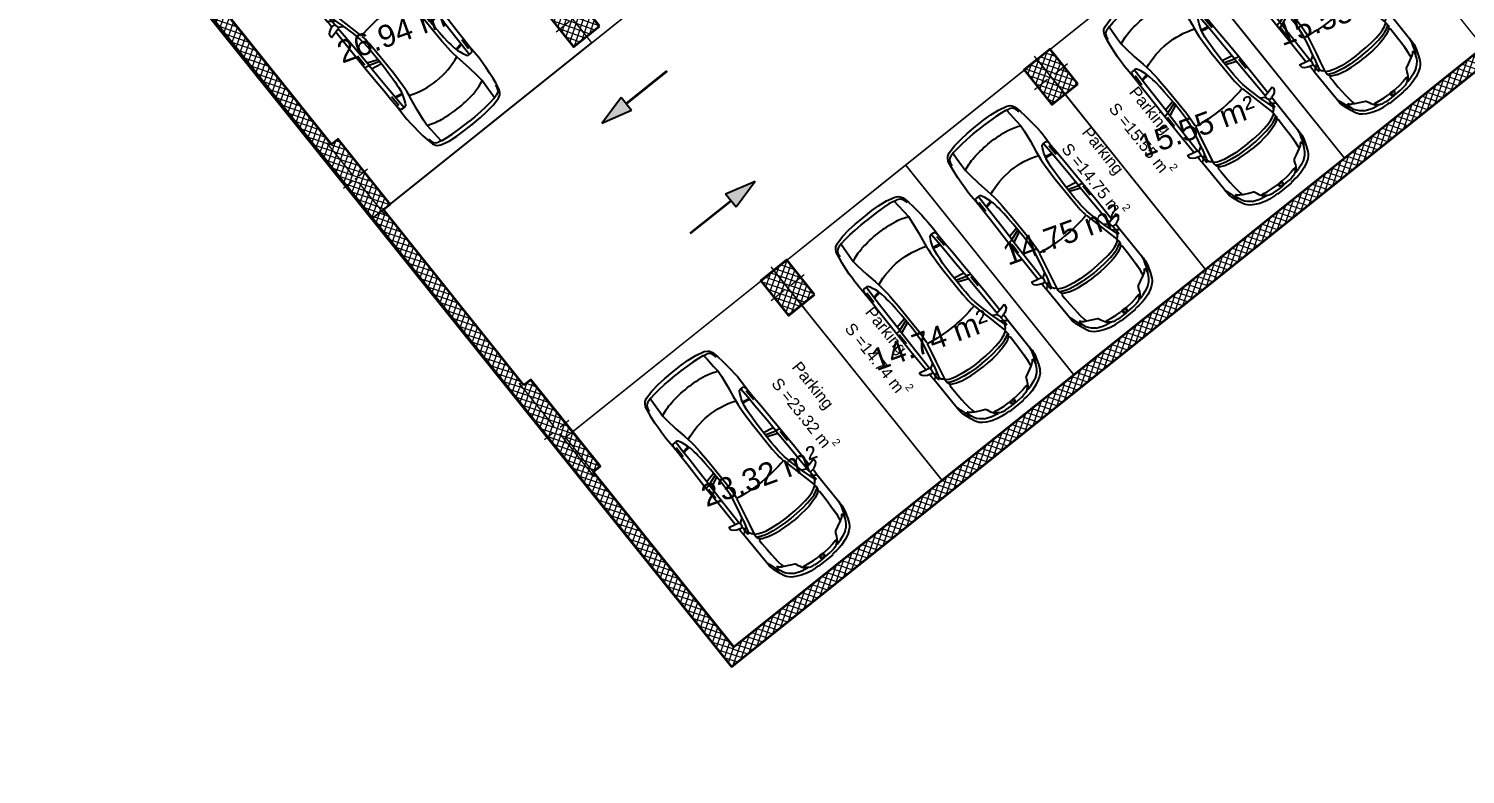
# Model space of a CAD drawing. Header units: metres. Extents: x 7511783 to 7512372, y 4692307 to 4692611.
# Drawn here: x 7511960.08 to 7511985.97, y 4692520.99 to 4692534.43 of the extents above; entities that cross this region are included whole.
import ezdxf

# ---------------------------------------------------------------- set-up
doc = ezdxf.new("R2010")
doc.units = ezdxf.units.M
doc.layers.get('0').update_dxf_attribs({"lineweight": 0})
for name, color, linetype, lineweight in [('A - Fill Zone_Pen_No__1', 7, 'Continuous', 0), ('A - Muret', 7, 'Continuous', 0), ('A - Muret_Pen_No__102', 254, 'Continuous', 0), ('A - Muret_Pen_No__7', 7, 'Continuous', 0), ('A - Shtyllat', 7, 'Continuous', 0), ('A - Shtyllat_Pen_No__1', 7, 'Continuous', 0), ('A - Shtyllat_Pen_No__7', 7, 'Continuous', 0), ('A -Polyline', 7, 'Continuous', 0), ('A -Polyline_Pen_No__1', 7, 'Continuous', 0), ('A -Polyline_Pen_No__48', 14, 'Continuous', 0), ('A -Polyline_Pen_No__8', 14, 'Continuous', 0), ('A1 - Bodrumi -1', 7, 'Continuous', 0), ('A1 - Bodrumi -1_Pen_No__42', 8, 'Continuous', 0), ('garazhat-netw', 1, 'Continuous', 0), ('Interior - Furniture _Pen_No__42', 8, 'Continuous', 0)]:
    doc.layers.add(name, color=color, linetype=linetype, lineweight=lineweight)
doc.styles.add('GENERATED_STYLE_1', font='arial.ttf')
doc.styles.get("Standard").update_dxf_attribs({"font": 'arial.ttf'})
pattern_1 = [(45, (0, 0), (-68.94291, 68.94291), []), (135, (0, 0), (68.94291, 68.94291), [])]

# ---------------------------------------------------------------- blocks, each defined once
blk = doc.blocks.new('Slab_4', base_point=(34583, -54097))
at = {"layer": 'A1 - Bodrumi -1_Pen_No__42', "color": 8, "linetype": 'Continuous', "lineweight": 25, "flags": 128}
blk.add_lwpolyline([(34583, -54097), (39036, -73827), (63169, -68415), (58723, -48603)], close=True, dxfattribs=at)
blk = doc.blocks.new('Wall_53', base_point=(63169, -68415))
at = {"layer": 'A - Muret_Pen_No__102', "linetype": 'Continuous', "lineweight": 13}
h = blk.add_hatch(dxfattribs=at)
h.set_pattern_fill('CONCRETE_BLOCK', color=254, style=0, pattern_type=2)
h.set_pattern_definition(pattern_1)
h.paths.add_polyline_path([(63114, -68171), (39226, -73528), (39036, -73827), (63169, -68415)])
at = {"layer": 'A - Muret_Pen_No__7', "color": 7, "linetype": 'Continuous', "lineweight": 35, "flags": 128}
for points in [[(63114, -68171), (39226, -73528)], [(63169, -68415), (63114, -68171)], [(39036, -73827), (63169, -68415)]]:
    blk.add_lwpolyline(points, dxfattribs=at)
blk = doc.blocks.new('Wall_54', base_point=(39036, -73827))
at = {"layer": 'A - Muret_Pen_No__102', "linetype": 'Continuous', "lineweight": 13}
h = blk.add_hatch(dxfattribs=at)
h.set_pattern_fill('CONCRETE_BLOCK', color=254, style=0, pattern_type=2)
h.set_pattern_definition(pattern_1)
h.paths.add_polyline_path([(35037, -55956), (34621, -54102), (39036, -73827), (39226, -73528), (38341, -69577), (38105, -69630), (37668, -67679), (37904, -67625), (37019, -63671), (36780, -63724), (36452, -62261), (36691, -62207), (35996, -59102), (35755, -59156), (35427, -57692), (35669, -57638), (35280, -55902)])
at = {"layer": 'A - Muret_Pen_No__7', "color": 7, "linetype": 'Continuous', "lineweight": 35, "flags": 128}
for points in [[(34621, -54102), (39036, -73827)], [(35669, -57638), (35280, -55902)], [(36691, -62207), (35996, -59102)], [(37904, -67625), (37019, -63671)], [(39226, -73528), (38341, -69577)]]:
    blk.add_lwpolyline(points, dxfattribs=at)
blk = doc.blocks.new('Column_143', base_point=(36811, -62949))
at = {"layer": 'A - Shtyllat', "linetype": 'Continuous', "lineweight": 0}
h = blk.add_hatch(dxfattribs=at)
h.set_pattern_fill('CONCRETE_BLOCK', color=18, style=0, pattern_type=2)
h.set_pattern_definition(pattern_1)
h.paths.add_polyline_path([(36691, -62207), (36452, -62261), (36780, -63724), (37019, -63671)])
h = blk.add_hatch(dxfattribs=at)
h.set_pattern_fill('CONCRETE_BLOCK', color=18, style=0, pattern_type=2)
h.set_pattern_definition(pattern_1)
h.paths.add_polyline_path([(36691, -62207), (37019, -63671), (37171, -63637), (36842, -62173)])
at = {"layer": 'A - Shtyllat_Pen_No__1', "color": 7, "linetype": 'Continuous', "lineweight": 13}
for p, q in [((36794, -62871), (36629, -62139)), ((36889, -62931), (37084, -62888)), ((36733, -62966), (36538, -63010)), ((36829, -63027), (36993, -63759))]:
    blk.add_line(p, q, dxfattribs=at)
blk.add_point((36811, -62949), dxfattribs=at)
at = {"layer": 'A - Shtyllat_Pen_No__7', "color": 7, "linetype": 'Continuous', "lineweight": 35, "flags": 128}
blk.add_lwpolyline([(37019, -63671), (37171, -63637), (36842, -62173), (36691, -62207)], dxfattribs=at)
blk = doc.blocks.new('Column_145', base_point=(38082, -68611))
at = {"layer": 'A - Shtyllat', "linetype": 'Continuous', "lineweight": 0}
h = blk.add_hatch(dxfattribs=at)
h.set_pattern_fill('CONCRETE_BLOCK', color=18, style=0, pattern_type=2)
h.set_pattern_definition(pattern_1)
h.paths.add_polyline_path([(37904, -67625), (37668, -67679), (38105, -69630), (38341, -69577)])
h = blk.add_hatch(dxfattribs=at)
h.set_pattern_fill('CONCRETE_BLOCK', color=18, style=0, pattern_type=2)
h.set_pattern_definition(pattern_1)
h.paths.add_polyline_path([(37904, -67625), (38341, -69577), (38496, -69543), (38058, -67591)])
at = {"layer": 'A - Shtyllat_Pen_No__1', "color": 7, "linetype": 'Continuous', "lineweight": 13}
for p, q in [((38064, -68533), (37845, -67557)), ((38160, -68593), (38355, -68549)), ((38004, -68628), (37808, -68672)), ((38099, -68689), (38318, -69664))]:
    blk.add_line(p, q, dxfattribs=at)
blk.add_point((38082, -68611), dxfattribs=at)
at = {"layer": 'A - Shtyllat_Pen_No__7', "color": 7, "linetype": 'Continuous', "lineweight": 35, "flags": 128}
blk.add_lwpolyline([(38341, -69577), (38496, -69543), (38058, -67591), (37904, -67625)], dxfattribs=at)
blk = doc.blocks.new('Column_150', base_point=(41588, -62082))
at = {"layer": 'A - Shtyllat', "linetype": 'Continuous', "lineweight": 0}
h = blk.add_hatch(dxfattribs=at)
h.set_pattern_fill('CONCRETE_BLOCK', color=18, style=0, pattern_type=2)
h.set_pattern_definition(pattern_1)
h.paths.add_polyline_path([(41968, -62407), (41793, -61626), (41208, -61757), (41383, -62538)])
at = {"layer": 'A - Shtyllat_Pen_No__1', "color": 7, "linetype": 'Continuous', "lineweight": 13}
for p, q in [((41570, -62004), (41483, -61614)), ((41510, -62099), (41217, -62165)), ((41666, -62064), (41959, -61999)), ((41606, -62160), (41693, -62550))]:
    blk.add_line(p, q, dxfattribs=at)
blk.add_point((41588, -62082), dxfattribs=at)
at = {"layer": 'A - Shtyllat_Pen_No__7', "color": 7, "linetype": 'Continuous', "lineweight": 35, "flags": 128}
blk.add_lwpolyline([(41968, -62407), (41793, -61626), (41208, -61757), (41383, -62538)], close=True, dxfattribs=at)
blk = doc.blocks.new('Column_152', base_point=(48880, -66802))
at = {"layer": 'A - Shtyllat', "linetype": 'Continuous', "lineweight": 0}
h = blk.add_hatch(dxfattribs=at)
h.set_pattern_fill('CONCRETE_BLOCK', color=18, style=0, pattern_type=2)
h.set_pattern_definition(pattern_1)
h.paths.add_polyline_path([(49260, -67127), (49085, -66346), (48499, -66478), (48674, -67258)])
at = {"layer": 'A - Shtyllat_Pen_No__1', "color": 7, "linetype": 'Continuous', "lineweight": 13}
for p, q in [((48862, -66724), (48774, -66334)), ((48958, -66785), (49250, -66719)), ((48801, -66820), (48509, -66886)), ((48897, -66880), (48985, -67271))]:
    blk.add_line(p, q, dxfattribs=at)
blk.add_point((48880, -66802), dxfattribs=at)
at = {"layer": 'A - Shtyllat_Pen_No__7', "color": 7, "linetype": 'Continuous', "lineweight": 35, "flags": 128}
blk.add_lwpolyline([(49260, -67127), (49085, -66346), (48499, -66478), (48674, -67258)], close=True, dxfattribs=at)
blk = doc.blocks.new('Column_153', base_point=(42946, -68134))
at = {"layer": 'A - Shtyllat', "linetype": 'Continuous', "lineweight": 0}
h = blk.add_hatch(dxfattribs=at)
h.set_pattern_fill('CONCRETE_BLOCK', color=18, style=0, pattern_type=2)
h.set_pattern_definition(pattern_1)
h.paths.add_polyline_path([(43326, -68458), (43151, -67678), (42566, -67809), (42741, -68590)])
at = {"layer": 'A - Shtyllat_Pen_No__1', "color": 7, "linetype": 'Continuous', "lineweight": 13}
for p, q in [((42929, -68056), (42841, -67665)), ((43024, -68116), (43317, -68051)), ((42868, -68151), (42575, -68217)), ((42964, -68212), (43051, -68602))]:
    blk.add_line(p, q, dxfattribs=at)
blk.add_point((42946, -68134), dxfattribs=at)
at = {"layer": 'A - Shtyllat_Pen_No__7', "color": 7, "linetype": 'Continuous', "lineweight": 35, "flags": 128}
blk.add_lwpolyline([(43326, -68458), (43151, -67678), (42566, -67809), (42741, -68590)], close=True, dxfattribs=at)
blk = doc.blocks.new('Car 05 22')
at = {"layer": 'Interior - Furniture _Pen_No__42', "color": 8, "linetype": 'Continuous', "lineweight": 25}
for p, q in [((-585, 801), (-706, 776)), ((-595, 778), (-627, 772)), ((-483, 817), (-585, 801)), ((-372, 830), (-483, 817)), ((-252, 841), (-372, 830)), ((-168, 845), (-252, 841)), ((-78, 851), (-168, 845)), ((-24, 852), (-78, 851)), ((40, 852), (-24, 852)), ((231, 846), (40, 852)), ((125, 791), (129, 820)), ((126, 744), (125, 791)), ((129, 820), (139, 832)), ((139, 832), (165, 840)), ((165, 840), (195, 844)), ((195, 844), (231, 846)), ((211, 809), (418, 816)), ((400, 848), (231, 846)), ((591, 852), (400, 848)), ((857, 856), (591, 852)), ((1130, 859), (857, 856)), ((1115, 809), (1109, 774)), ((1109, 774), (1538, 780)), ((1120, 833), (1115, 809)), ((1121, 838), (1120, 836)), ((1120, 836), (1120, 833)), ((1130, 859), (1121, 838)), ((1536, 860), (1130, 859)), ((1163, 830), (1220, 829)), ((1220, 829), (1370, 831)), ((1958, 858), (1536, 860)), ((1538, 780), (1975, 786)), ((1961, 983), (1929, 983)), ((1929, 983), (1958, 858)), ((1939, 686), (1996, 777)), ((1958, 858), (1977, 777)), ((1997, 975), (1961, 983)), ((1977, 777), (2020, 777)), ((2027, 945), (1997, 975)), ((2020, 777), (2044, 783)), ((2055, 898), (2027, 945)), ((2044, 783), (2063, 792)), ((2068, 858), (2055, 898)), ((2063, 792), (2070, 800)), ((2069, 788), (2065, 794)), ((2120, 857), (2068, 858)), ((2075, 836), (2068, 858)), ((2069, 788), (2148, 790)), ((2070, 800), (2075, 809)), ((2075, 809), (2075, 836)), ((2107, 732), (2148, 790)), ((2193, 856), (2120, 857)), ((2148, 790), (2167, 814)), ((2148, 790), (2206, 792)), ((2167, 814), (2182, 834)), ((2182, 834), (2193, 856)), ((2808, 853), (2193, 856)), ((2206, 792), (2227, 791)), ((2227, 791), (2233, 790)), ((2233, 790), (2238, 787)), ((2238, 777), (2234, 774)), ((2241, 784), (2238, 787)), ((2238, 777), (2241, 781)), ((2241, 781), (2241, 784)), ((2856, 853), (2808, 853)), ((2808, 853), (2877, 843)), ((2891, 853), (2856, 853)), ((2877, 843), (2954, 814)), ((2923, 852), (2891, 853)), ((2904, 833), (2905, 833)), ((2945, 849), (2923, 852)), ((2990, 840), (2945, 849)), ((2954, 814), (3076, 775)), ((3014, 833), (2990, 840)), ((3154, 783), (3014, 833)), ((3236, 748), (3154, 783)), ((-815, 668), (-855, 511)), ((-785, 722), (-815, 668)), ((-758, 747), (-785, 722)), ((-768, 602), (-783, 510)), ((-768, 602), (-751, 670)), ((-764, 617), (-666, 624)), ((-706, 776), (-758, 747)), ((-729, 716), (-751, 670)), ((-701, 743), (-729, 716)), ((-665, 761), (-701, 743)), ((-666, 624), (-501, 634)), ((-627, 772), (-665, 761)), ((-501, 634), (-383, 642)), ((-383, 642), (-274, 631)), ((-274, 631), (-56, 601)), ((-56, 601), (146, 567)), ((327, 762), (125, 756)), ((132, 723), (126, 744)), ((147, 711), (132, 723)), ((146, 567), (233, 552)), ((171, 697), (147, 711)), ((213, 677), (171, 697)), ((266, 655), (213, 677)), ((233, 552), (315, 541)), ((319, 636), (266, 655)), ((315, 541), (384, 535)), ((393, 618), (319, 636)), ((522, 765), (327, 762)), ((339, 683), (330, 634)), ((355, 762), (339, 683)), ((357, 683), (347, 629)), ((373, 763), (357, 683)), ((384, 535), (454, 530)), ((475, 607), (393, 618)), ((454, 530), (526, 526)), ((521, 602), (475, 607)), ((570, 597), (521, 602)), ((814, 769), (522, 765)), ((526, 526), (628, 522)), ((653, 591), (570, 597)), ((628, 522), (757, 518)), ((773, 585), (653, 591)), ((757, 518), (1323, 518)), ((907, 580), (773, 585)), ((1109, 774), (814, 769)), ((1042, 578), (907, 580)), ((1036, 773), (997, 579)), ((1042, 578), (1108, 774)), ((1228, 578), (1042, 578)), ((1173, 775), (1090, 578)), ((1316, 580), (1228, 578)), ((1403, 584), (1316, 580)), ((1323, 518), (1420, 522)), ((1484, 590), (1403, 584)), ((1420, 522), (1467, 524)), ((1467, 524), (1511, 528)), ((1562, 601), (1484, 590)), ((1511, 528), (1554, 533)), ((1554, 533), (1597, 541)), ((1730, 634), (1562, 601)), ((1597, 541), (1597, 541)), ((1611, 544), (1780, 582)), ((2000, 702), (1730, 634)), ((1780, 582), (1953, 621)), ((1953, 621), (2122, 660)), ((2000, 702), (2214, 763)), ((2122, 660), (2294, 698)), ((2227, 770), (2214, 763)), ((2214, 763), (2238, 752)), ((2234, 774), (2227, 770)), ((2238, 752), (2259, 740)), ((2259, 740), (2269, 731)), ((2269, 731), (2279, 722)), ((2279, 722), (2294, 698)), ((2294, 698), (2317, 701)), ((2294, 698), (2294, 698)), ((2317, 701), (2346, 703)), ((2355, 640), (2317, 701)), ((2346, 703), (2379, 702)), ((2380, 575), (2355, 640)), ((2410, 649), (2379, 702)), ((2379, 702), (2411, 694)), ((2397, 514), (2380, 575)), ((2436, 583), (2410, 649)), ((2411, 694), (2411, 694)), ((2429, 682), (2411, 694)), ((2429, 682), (2457, 700)), ((2429, 682), (2429, 682)), ((2429, 682), (2457, 640)), ((2454, 522), (2436, 583)), ((2478, 401), (2454, 522)), ((2457, 700), (2535, 698)), ((2457, 640), (2487, 574)), ((2487, 574), (2492, 562)), ((2492, 562), (2518, 477)), ((2535, 698), (2535, 698)), ((2535, 698), (2673, 696)), ((2673, 696), (2787, 691)), ((2787, 691), (2868, 687)), ((2868, 687), (2960, 679)), ((2960, 679), (2868, 687)), ((2960, 679), (3047, 666)), ((3022, 758), (3024, 762)), ((3024, 754), (3022, 758)), ((3024, 762), (3035, 765)), ((3038, 743), (3024, 754)), ((3035, 765), (3047, 764)), ((3051, 731), (3038, 743)), ((3047, 764), (3061, 763)), ((3047, 666), (3100, 657)), ((3065, 715), (3051, 731)), ((3061, 763), (3090, 757)), ((3077, 698), (3065, 715)), ((3100, 763), (3076, 775)), ((3100, 657), (3077, 698)), ((3090, 757), (3108, 751)), ((3114, 753), (3100, 763)), ((3153, 554), (3100, 657)), ((3108, 751), (3123, 746)), ((3123, 746), (3114, 753)), ((3170, 727), (3123, 746)), ((3190, 476), (3153, 554)), ((3212, 701), (3170, 727)), ((3254, 663), (3212, 701)), ((3269, 728), (3236, 748)), ((3302, 603), (3254, 663)), ((3299, 706), (3269, 728)), ((3337, 663), (3299, 706)), ((3302, 603), (3346, 501)), ((3374, 604), (3337, 663)), ((3418, 513), (3374, 604)), ((-875, 345), (-883, 195)), ((-855, 511), (-875, 345)), ((-795, 391), (-802, 259)), ((-783, 510), (-795, 391)), ((2419, 396), (2397, 514)), ((2434, 266), (2419, 396)), ((2442, 132), (2434, 266)), ((2494, 269), (2478, 401)), ((2503, 133), (2494, 269)), ((2518, 477), (2538, 384)), ((2538, 384), (2551, 286)), ((2551, 286), (2560, 194)), ((3199, 467), (3190, 476)), ((3221, 454), (3199, 467)), ((3256, 439), (3221, 454)), ((3288, 425), (3256, 439)), ((3319, 408), (3288, 425)), ((3353, 384), (3319, 408)), ((3325, 377), (3321, 370)), ((3321, 370), (3321, 362)), ((3321, 362), (3338, 277)), ((3328, 380), (3325, 377)), ((3338, 379), (3328, 380)), ((3364, 358), (3338, 379)), ((3338, 277), (3352, 173)), ((3346, 501), (3374, 420)), ((3377, 360), (3353, 384)), ((3397, 316), (3364, 358)), ((3391, 344), (3374, 420)), ((3391, 344), (3377, 360)), ((3408, 289), (3397, 316)), ((3408, 289), (3414, 267)), ((3414, 267), (3418, 243)), ((3457, 393), (3418, 513)), ((3468, 331), (3457, 393)), ((3474, 264), (3468, 331)), ((3478, 200), (3474, 264)), ((-883, 195), (-885, 0)), ((-885, 0), (-883, -195)), ((-807, 125), (-808, 0)), ((-807, -125), (-808, 0)), ((-802, 259), (-807, 125)), ((2444, 0), (2442, 132)), ((2444, 0), (2442, -132)), ((2506, 0), (2503, 133)), ((2560, 194), (2564, 101)), ((2564, 101), (2566, 0)), ((2564, -101), (2566, 0)), ((3352, 173), (3358, 76)), ((3354, 28), (3358, 76)), ((3354, 28), (3354, -1)), ((3354, -28), (3354, 1)), ((3371, 12), (3370, -1)), ((3371, -12), (3370, 1)), ((3372, 24), (3371, 12)), ((3376, 39), (3372, 24)), ((3382, 47), (3376, 39)), ((3386, 48), (3382, 47)), ((3386, 48), (3394, 48)), ((3399, 47), (3394, 48)), ((3404, 39), (3399, 47)), ((3404, 39), (3408, 24)), ((3408, 24), (3410, 8)), ((3410, 8), (3410, 0)), ((3418, 243), (3424, 201)), ((3424, 201), (3428, 152)), ((3432, 40), (3428, 152)), ((3432, 57), (3432, 57)), ((3432, 0), (3432, 40)), ((3432, 0), (3432, -40)), ((3479, 165), (3478, 200)), ((3490, 165), (3479, 165)), ((3490, -165), (3490, 165)), ((-883, -195), (-875, -345)), ((-802, -259), (-807, -125)), ((-795, -391), (-802, -259)), ((2442, -132), (2434, -266)), ((2503, -133), (2494, -269)), ((2506, 0), (2503, -133)), ((2551, -286), (2560, -194)), ((2560, -194), (2564, -101)), ((3338, -277), (3352, -173)), ((3352, -173), (3358, -76)), ((3354, -28), (3358, -76)), ((3372, -24), (3371, -12)), ((3376, -39), (3372, -24)), ((3382, -47), (3376, -39)), ((3386, -48), (3382, -47)), ((3386, -48), (3394, -48)), ((3399, -47), (3394, -48)), ((3404, -39), (3399, -47)), ((3404, -39), (3408, -24)), ((3408, -24), (3410, -8)), ((3410, -8), (3410, 0)), ((3414, -267), (3418, -243)), ((3418, -243), (3424, -201)), ((3424, -201), (3428, -152)), ((3432, -40), (3428, -152)), ((3432, -57), (3432, -57)), ((3474, -264), (3478, -200)), ((3478, -200), (3479, -165)), ((3479, -165), (3490, -165)), ((-875, -345), (-855, -511)), ((-855, -511), (-815, -668)), ((-783, -510), (-795, -391)), ((-768, -602), (-783, -510)), ((2397, -514), (2380, -575)), ((2419, -396), (2397, -514)), ((2434, -266), (2419, -396)), ((2478, -401), (2454, -522)), ((2494, -269), (2478, -401)), ((2492, -562), (2518, -477)), ((2518, -477), (2538, -384)), ((2538, -384), (2551, -286)), ((3190, -476), (3153, -554)), ((3199, -467), (3190, -476)), ((3221, -454), (3199, -467)), ((3256, -439), (3221, -454)), ((3288, -425), (3256, -439)), ((3319, -408), (3288, -425)), ((3302, -603), (3346, -501)), ((3353, -384), (3319, -408)), ((3321, -362), (3338, -277)), ((3321, -370), (3321, -362)), ((3325, -377), (3321, -370)), ((3328, -380), (3325, -377)), ((3338, -379), (3328, -380)), ((3364, -358), (3338, -379)), ((3346, -501), (3374, -420)), ((3377, -360), (3353, -384)), ((3397, -316), (3364, -358)), ((3391, -344), (3374, -420)), ((3374, -604), (3418, -513)), ((3391, -344), (3377, -360)), ((3408, -289), (3397, -316)), ((3408, -289), (3414, -267)), ((3418, -513), (3457, -393)), ((3457, -393), (3468, -331)), ((3468, -331), (3474, -264)), ((-815, -668), (-785, -722)), ((-785, -722), (-758, -747)), ((-768, -602), (-751, -670)), ((-764, -617), (-666, -624)), ((-758, -747), (-706, -776)), ((-729, -716), (-751, -670)), ((-701, -743), (-729, -716)), ((-706, -776), (-585, -801)), ((-665, -761), (-701, -743)), ((-666, -624), (-501, -634)), ((-627, -772), (-665, -761)), ((-595, -778), (-627, -772)), ((-501, -634), (-383, -642)), ((-383, -642), (-274, -631)), ((-274, -631), (-56, -601)), ((-56, -601), (146, -567)), ((126, -744), (125, -791)), ((327, -762), (125, -756)), ((132, -723), (126, -744)), ((147, -711), (132, -723)), ((146, -567), (233, -552)), ((171, -697), (147, -711)), ((213, -677), (171, -697)), ((266, -655), (213, -677)), ((233, -552), (315, -541)), ((319, -636), (266, -655)), ((315, -541), (384, -535)), ((393, -618), (319, -636)), ((522, -765), (327, -762)), ((339, -683), (330, -634)), ((355, -762), (339, -683)), ((357, -683), (347, -629)), ((373, -763), (357, -683)), ((384, -535), (454, -530)), ((475, -607), (393, -618)), ((454, -530), (526, -526)), ((521, -602), (475, -607)), ((570, -597), (521, -602)), ((814, -769), (522, -765)), ((526, -526), (628, -522)), ((653, -591), (570, -597)), ((628, -522), (757, -518)), ((773, -585), (653, -591)), ((757, -518), (1323, -518)), ((907, -580), (773, -585)), ((1109, -774), (814, -769)), ((1042, -578), (907, -580)), ((1036, -773), (997, -579)), ((1042, -578), (1108, -774)), ((1228, -578), (1042, -578)), ((1173, -775), (1090, -578)), ((1109, -774), (1538, -780)), ((1115, -809), (1109, -774)), ((1316, -580), (1228, -578)), ((1403, -584), (1316, -580)), ((1323, -518), (1420, -522)), ((1484, -590), (1403, -584)), ((1420, -522), (1467, -524)), ((1467, -524), (1511, -528)), ((1562, -601), (1484, -590)), ((1511, -528), (1554, -533)), ((1554, -533), (1597, -541)), ((1730, -634), (1562, -601)), ((1597, -541), (1597, -541)), ((1611, -544), (1780, -582)), ((2000, -702), (1730, -634)), ((1780, -582), (1953, -621)), ((1939, -686), (1996, -777)), ((1953, -621), (2122, -660)), ((2000, -702), (2214, -763)), ((2107, -732), (2148, -790)), ((2122, -660), (2294, -698)), ((2214, -763), (2238, -752)), ((2227, -770), (2214, -763)), ((2234, -774), (2227, -770)), ((2238, -777), (2234, -774)), ((2238, -752), (2259, -740)), ((2259, -740), (2269, -731)), ((2269, -731), (2279, -722)), ((2279, -722), (2294, -698)), ((2294, -698), (2317, -701)), ((2294, -698), (2294, -698)), ((2355, -640), (2317, -701)), ((2317, -701), (2346, -703)), ((2346, -703), (2379, -702)), ((2380, -575), (2355, -640)), ((2410, -649), (2379, -702)), ((2379, -702), (2411, -694)), ((2436, -583), (2410, -649)), ((2429, -682), (2411, -694)), ((2411, -694), (2411, -694)), ((2429, -682), (2457, -640)), ((2429, -682), (2429, -682)), ((2429, -682), (2457, -700)), ((2454, -522), (2436, -583)), ((2457, -640), (2487, -574)), ((2457, -700), (2535, -698)), ((2487, -574), (2492, -562)), ((2535, -698), (2673, -696)), ((2535, -698), (2535, -698)), ((2673, -696), (2787, -691)), ((2787, -691), (2868, -687)), ((2868, -687), (2960, -679)), ((2960, -679), (2868, -687)), ((2954, -814), (3076, -775)), ((2960, -679), (3047, -666)), ((3024, -754), (3022, -758)), ((3022, -758), (3024, -762)), ((3038, -743), (3024, -754)), ((3024, -762), (3035, -765)), ((3035, -765), (3047, -764)), ((3051, -731), (3038, -743)), ((3047, -666), (3100, -657)), ((3047, -764), (3061, -763)), ((3065, -715), (3051, -731)), ((3061, -763), (3090, -757)), ((3077, -698), (3065, -715)), ((3100, -763), (3076, -775)), ((3100, -657), (3077, -698)), ((3090, -757), (3108, -751)), ((3153, -554), (3100, -657)), ((3114, -753), (3100, -763)), ((3108, -751), (3123, -746)), ((3123, -746), (3114, -753)), ((3170, -727), (3123, -746)), ((3154, -783), (3236, -748)), ((3212, -701), (3170, -727)), ((3254, -663), (3212, -701)), ((3236, -748), (3269, -728)), ((3302, -603), (3254, -663)), ((3269, -728), (3299, -706)), ((3299, -706), (3337, -663)), ((3337, -663), (3374, -604)), ((-585, -801), (-483, -817)), ((-483, -817), (-372, -830)), ((-372, -830), (-252, -841)), ((-252, -841), (-168, -845)), ((-168, -845), (-78, -851)), ((-78, -851), (-24, -852)), ((-24, -852), (40, -852)), ((40, -852), (231, -846)), ((125, -791), (129, -820)), ((129, -820), (139, -832)), ((139, -832), (165, -840)), ((165, -840), (195, -844)), ((195, -844), (231, -846)), ((211, -809), (418, -816)), ((231, -846), (400, -848)), ((400, -848), (591, -852)), ((591, -852), (857, -856)), ((857, -856), (1130, -859)), ((1120, -833), (1115, -809)), ((1120, -836), (1120, -833)), ((1121, -838), (1120, -836)), ((1130, -859), (1121, -838)), ((1130, -859), (1536, -860)), ((1163, -830), (1220, -829)), ((1220, -829), (1370, -831)), ((1536, -860), (1958, -858)), ((1538, -780), (1975, -786)), ((1958, -858), (1929, -983)), ((1929, -983), (1961, -983)), ((1958, -858), (1977, -777)), ((1961, -983), (1997, -975)), ((1977, -777), (2020, -777)), ((1997, -975), (2027, -945)), ((2020, -777), (2044, -783)), ((2027, -945), (2055, -898)), ((2044, -783), (2063, -792)), ((2055, -898), (2068, -858)), ((2063, -792), (2070, -800)), ((2069, -788), (2065, -794)), ((2075, -836), (2068, -858)), ((2068, -858), (2120, -857)), ((2069, -788), (2148, -790)), ((2070, -800), (2075, -809)), ((2075, -809), (2075, -836)), ((2120, -857), (2193, -856)), ((2148, -790), (2167, -814)), ((2148, -790), (2206, -792)), ((2167, -814), (2182, -834)), ((2182, -834), (2193, -856)), ((2193, -856), (2808, -853)), ((2206, -792), (2227, -791)), ((2227, -791), (2233, -790)), ((2233, -790), (2238, -787)), ((2238, -777), (2241, -781)), ((2241, -784), (2238, -787)), ((2241, -781), (2241, -784)), ((2808, -853), (2877, -843)), ((2808, -853), (2856, -853)), ((2856, -853), (2891, -853)), ((2877, -843), (2954, -814)), ((2891, -853), (2923, -852)), ((2923, -852), (2945, -849)), ((2945, -849), (2990, -840)), ((2990, -840), (3014, -833)), ((3014, -833), (3154, -783))]:
    blk.add_line(p, q, dxfattribs=at)
for centre, radius, start, end in [((493, 218), 973, 154.1545, 170.9117), ((1650, 0), 1520, 158.6992, 201.3008), ((-1245, 0), 2907, 349.2142, 10.7858), ((1856, -2), 2354, 170.8804, 189.9223), ((493, -218), 973, 191.2305, 205.8455)]:
    blk.add_arc(centre, radius, start, end, dxfattribs=at)
blk = doc.blocks.new('Polyline_43', base_point=(41797, -66481))
at = {"layer": 'A -Polyline_Pen_No__48', "linetype": 'Continuous', "lineweight": 25}
blk.add_hatch(color=14, dxfattribs=at).paths.add_polyline_path([(43260, -66153), (42681, -66129), (42747, -66421)])
at = {"layer": 'A -Polyline_Pen_No__48', "color": 14, "linetype": 'Continuous', "lineweight": 25}
for p, q in [((43260, -66153), (42681, -66129)), ((42747, -66421), (42681, -66129)), ((43260, -66153), (42747, -66421))]:
    blk.add_line(p, q, dxfattribs=at)
at = {"layer": 'A -Polyline_Pen_No__8', "color": 14, "linetype": 'Continuous', "lineweight": 35, "flags": 128}
blk.add_lwpolyline([(41797, -66481), (42714, -66275)], dxfattribs=at)
blk = doc.blocks.new('Polyline_44', base_point=(42704, -63673))
at = {"layer": 'A -Polyline_Pen_No__48', "linetype": 'Continuous', "lineweight": 25}
blk.add_hatch(color=14, dxfattribs=at).paths.add_polyline_path([(41240, -64001), (41819, -64025), (41754, -63732)])
at = {"layer": 'A -Polyline_Pen_No__48', "color": 14, "linetype": 'Continuous', "lineweight": 25}
for p, q in [((41240, -64001), (41754, -63732)), ((41754, -63732), (41819, -64025)), ((41240, -64001), (41819, -64025))]:
    blk.add_line(p, q, dxfattribs=at)
at = {"layer": 'A -Polyline_Pen_No__8', "color": 14, "linetype": 'Continuous', "lineweight": 35, "flags": 128}
blk.add_lwpolyline([(42704, -63673), (41786, -63879)], dxfattribs=at)

msp = doc.modelspace()

# ---------------------------------------------------------------- linework, layer by layer
for points in [[(7511969.259, 4692540.233), (7511966.889, 4692538.336), (7511970.223, 4692534.174), (7511970.223, 4692534.174), (7511970.223, 4692534.174), (7511972.592, 4692536.072), (7511969.259, 4692540.233)], [(7511966.956, 4692538.252), (7511970.223, 4692534.174), (7511966.275, 4692531.015), (7511962.945, 4692535.177), (7511966.891, 4692538.334), (7511966.956, 4692538.252)], [(7511980.755, 4692535.88), (7511983.256, 4692537.884), (7511986.289, 4692534.097), (7511983.787, 4692532.094), (7511980.755, 4692535.88)], [(7511978.252, 4692533.876), (7511980.755, 4692535.88), (7511983.787, 4692532.094), (7511981.284, 4692530.09), (7511978.252, 4692533.876)], [(7511975.879, 4692531.975), (7511978.252, 4692533.876), (7511981.284, 4692530.09), (7511978.91, 4692528.189), (7511975.879, 4692531.975)], [(7511973.506, 4692530.074), (7511975.879, 4692531.975), (7511978.91, 4692528.189), (7511976.537, 4692526.289), (7511973.506, 4692530.074)], [(7511973.506, 4692530.074), (7511976.537, 4692526.289), (7511972.782, 4692523.282), (7511969.753, 4692527.069), (7511973.506, 4692530.074)]]:
    msp.add_lwpolyline(points, close=True)
at = {"layer": 'A -Polyline_Pen_No__1', "color": 7, "linetype": 'Continuous', "lineweight": 13}
for points in [[(7511969.876, 4692527.167), (7511999.679, 4692551.037, 0.414214), (7511999.71, 4692551.318), (7511980.078, 4692575.829)], [(7511966.281, 4692531.016), (7511991.877, 4692551.518, 0.411937), (7511991.925, 4692551.938), (7511984.353, 4692561.544, 0.416494), (7511983.871, 4692561.666), (7511980.087, 4692558.634)]]:
    msp.add_lwpolyline(points, format="xyb", dxfattribs=at)
for points in [[(7511964.37, 4692541.481), (7511970.223, 4692534.174)], [(7511980.755, 4692535.88), (7511983.787, 4692532.094)], [(7511978.753, 4692533.251), (7511981.284, 4692530.09)], [(7511975.879, 4692531.975), (7511978.91, 4692528.189)], [(7511974.006, 4692529.45), (7511976.537, 4692526.289)]]:
    msp.add_lwpolyline(points, dxfattribs=at)
at = {"layer": 'garazhat-netw', "color": 1, "linetype": 'Continuous', "lineweight": 0}
for p, q in [((7511966.956, 4692538.252), (7511970.223, 4692534.174)), ((7511966.956, 4692538.252), (7511970.223, 4692534.174)), ((7511970.223, 4692534.174), (7511972.592, 4692536.072)), ((7511978.252, 4692533.876), (7511980.755, 4692535.88)), ((7511980.755, 4692535.88), (7511983.787, 4692532.094)), ((7511983.787, 4692532.094), (7511980.755, 4692535.88)), ((7511966.275, 4692531.015), (7511962.945, 4692535.177)), ((7511970.223, 4692534.174), (7511966.275, 4692531.015)), ((7511970.223, 4692534.174), (7511970.223, 4692534.174)), ((7511970.223, 4692534.174), (7511970.223, 4692534.174)), ((7511986.289, 4692534.097), (7511983.787, 4692532.094)), ((7511975.879, 4692531.975), (7511978.252, 4692533.876)), ((7511978.252, 4692533.876), (7511981.284, 4692530.09)), ((7511981.284, 4692530.09), (7511978.252, 4692533.876)), ((7511983.787, 4692532.094), (7511981.284, 4692530.09)), ((7511973.506, 4692530.074), (7511975.879, 4692531.975)), ((7511975.879, 4692531.975), (7511978.91, 4692528.189)), ((7511978.91, 4692528.189), (7511975.879, 4692531.975)), ((7511969.753, 4692527.069), (7511973.506, 4692530.074)), ((7511973.506, 4692530.074), (7511976.537, 4692526.289)), ((7511976.537, 4692526.289), (7511973.506, 4692530.074)), ((7511981.284, 4692530.09), (7511978.91, 4692528.189)), ((7511978.91, 4692528.189), (7511976.537, 4692526.289)), ((7511972.782, 4692523.282), (7511969.753, 4692527.069)), ((7511976.537, 4692526.289), (7511972.782, 4692523.282))]:
    msp.add_line(p, q, dxfattribs=at)

# ---------------------------------------------------------------- block references
at = {"layer": 'A - Muret', "color": 7, "lineweight": 35, "xscale": 0.001, "yscale": 0.001, "zscale": 0.001, "rotation": 26.04535599708318}
for name, p in [('Wall_54', (7511972.743, 4692522.931)), ('Wall_53', (7511992.049, 4692538.389))]:
    msp.add_blockref(name, p, dxfattribs=at)
at = {"layer": 'A - Shtyllat', "color": 7, "lineweight": 35, "xscale": 0.001, "yscale": 0.001, "zscale": 0.001, "rotation": 26.04535599708318}
for name, p in [('Column_150', (7511969.879, 4692534.603)), ('Column_152', (7511978.502, 4692533.564)), ('Column_143', (7511965.968, 4692531.727)), ('Column_153', (7511973.756, 4692529.762)), ('Column_145', (7511969.595, 4692527.198))]:
    msp.add_blockref(name, p, dxfattribs=at)
at = {"layer": 'A -Polyline', "color": 14, "linetype": 'Continuous', "lineweight": 35, "xscale": 0.001, "yscale": 0.001, "zscale": 0.001, "rotation": 26.04535599708318}
for name, p in [('Polyline_44', (7511971.58, 4692533.664)), ('Polyline_43', (7511971.998, 4692530.742))]:
    msp.add_blockref(name, p, dxfattribs=at)
at = {"layer": 'A1 - Bodrumi -1', "color": 8, "linetype": 'Continuous', "lineweight": 25, "xscale": 0.001, "yscale": 0.001, "zscale": 0.001, "rotation": 26.04535599708318}
msp.add_blockref('Slab_4', (7511960.079, 4692538.702), dxfattribs=at)
at = {"layer": 'Interior - Furniture _Pen_No__42', "color": 8, "linetype": 'Continuous', "lineweight": 25, "yscale": 0.001}
for p, xscale, rotation in [((7511982.529, 4692535.897), -0.001, 129.0374444297989), ((7511967.511, 4692533.392), 0.001, 129.037444429799), ((7511980.51, 4692534.26), -0.001, 129.0374444297989), ((7511977.698, 4692531.979), -0.001, 129.0374444297989), ((7511975.678, 4692530.342), -0.001, 129.0374444297989), ((7511972.243, 4692527.556), -0.001, 129.0374444297989)]:
    msp.add_blockref('Car 05 22', p, dxfattribs=dict(at, xscale=xscale, rotation=rotation))

# ---------------------------------------------------------------- texts
at = {"layer": 'A - Fill Zone_Pen_No__1', "color": 7, "lineweight": 13, "char_height": 0.21, "attachment_point": 7, "style": 'GENERATED_STYLE_1'}
for s, insert, rotation in [('{\\fArial|b0|i0|c0|p34;Parking ^MS =15.55 m{\\H0.66x;\\S2^  ;}}', (7511979.527, 4692532.986), 308.6869), ('{\\fArial|b0|i0|c0|p34;Parking ^MS =14.75 m{\\H0.66x;\\S2^  ;}}', (7511978.675, 4692532.259), 308.6857), ('{\\fArial|b0|i0|c0|p34;Parking ^MS =14.74 m{\\H0.66x;\\S2^  ;}}', (7511974.768, 4692529.019), 308.6857), ('{\\fArial|b0|i0|c0|p34;Parking ^MS =23.32 m{\\H0.66x;\\S2^  ;}}', (7511973.448, 4692528.028), 308.6932)]:
    msp.add_mtext(s, dxfattribs=dict(at, insert=insert, rotation=rotation))
at = {"layer": 'garazhat-netw', "color": 1, "linetype": 'Continuous', "lineweight": 0, "char_height": 0.4, "attachment_point": 5, "rotation": 20}
for s, insert in [('\\P15.55 m²', (7511983.522, 4692534.989)), ('\\P26.94 m²', (7511966.583, 4692534.675)), ('\\P15.55 m²', (7511981.02, 4692532.985)), ('\\P14.75 m²', (7511978.581, 4692531.032)), ('\\P14.74 m²', (7511976.208, 4692529.132)), ('\\P23.32 m²', (7511973.145, 4692526.678))]:
    msp.add_mtext(s, dxfattribs=dict(at, insert=insert))

doc.saveas('drawing.dxf')
